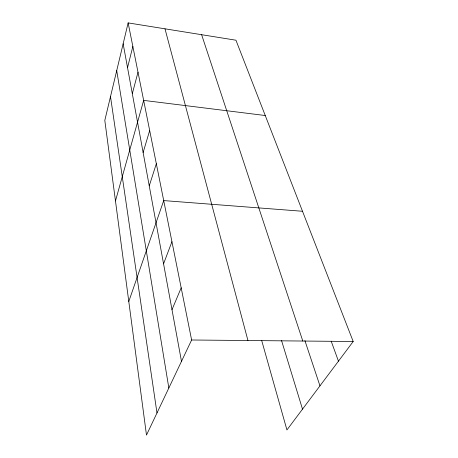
<?xml version="1.0" encoding="UTF-8"?>
<svg xmlns="http://www.w3.org/2000/svg" width="458" height="458" viewBox="0 0 458 458"><rect width="100%" height="100%" fill="white"/><g stroke="black" fill="none" stroke-linecap="round" stroke-linejoin="round"><path stroke-width="0.69" d="M128.137 22.9L104.808 120.391L146.48 435.1L191.621 339.996L128.137 22.9L235.944 40.212L353.192 341.502L286.931 429.942L261.724 340.637M127.53 67.658L132.854 46.453M132.316 93.695L138.007 72.181M115.473 200.936L143.652 100.388L265.256 115.525M143.119 152.508L149.68 130.507M149.245 185.885L156.333 163.735M128.79 301.501L163.712 200.587L302.515 211.27M163.563 263.825L171.939 241.698M171.99 309.705L181.179 287.836M191.621 339.996L353.192 341.502M331.203 341.216L338.456 361.167M304.913 340.655L319.959 385.854M201.617 34.699L302.795 341.033M281.47 340.3L302.503 409.154M164.989 28.82L247.944 340.523M123.145 43.773L181.483 361.362M116.721 70.606L168.836 388M110.498 96.609L156.985 412.967"/></g></svg>
